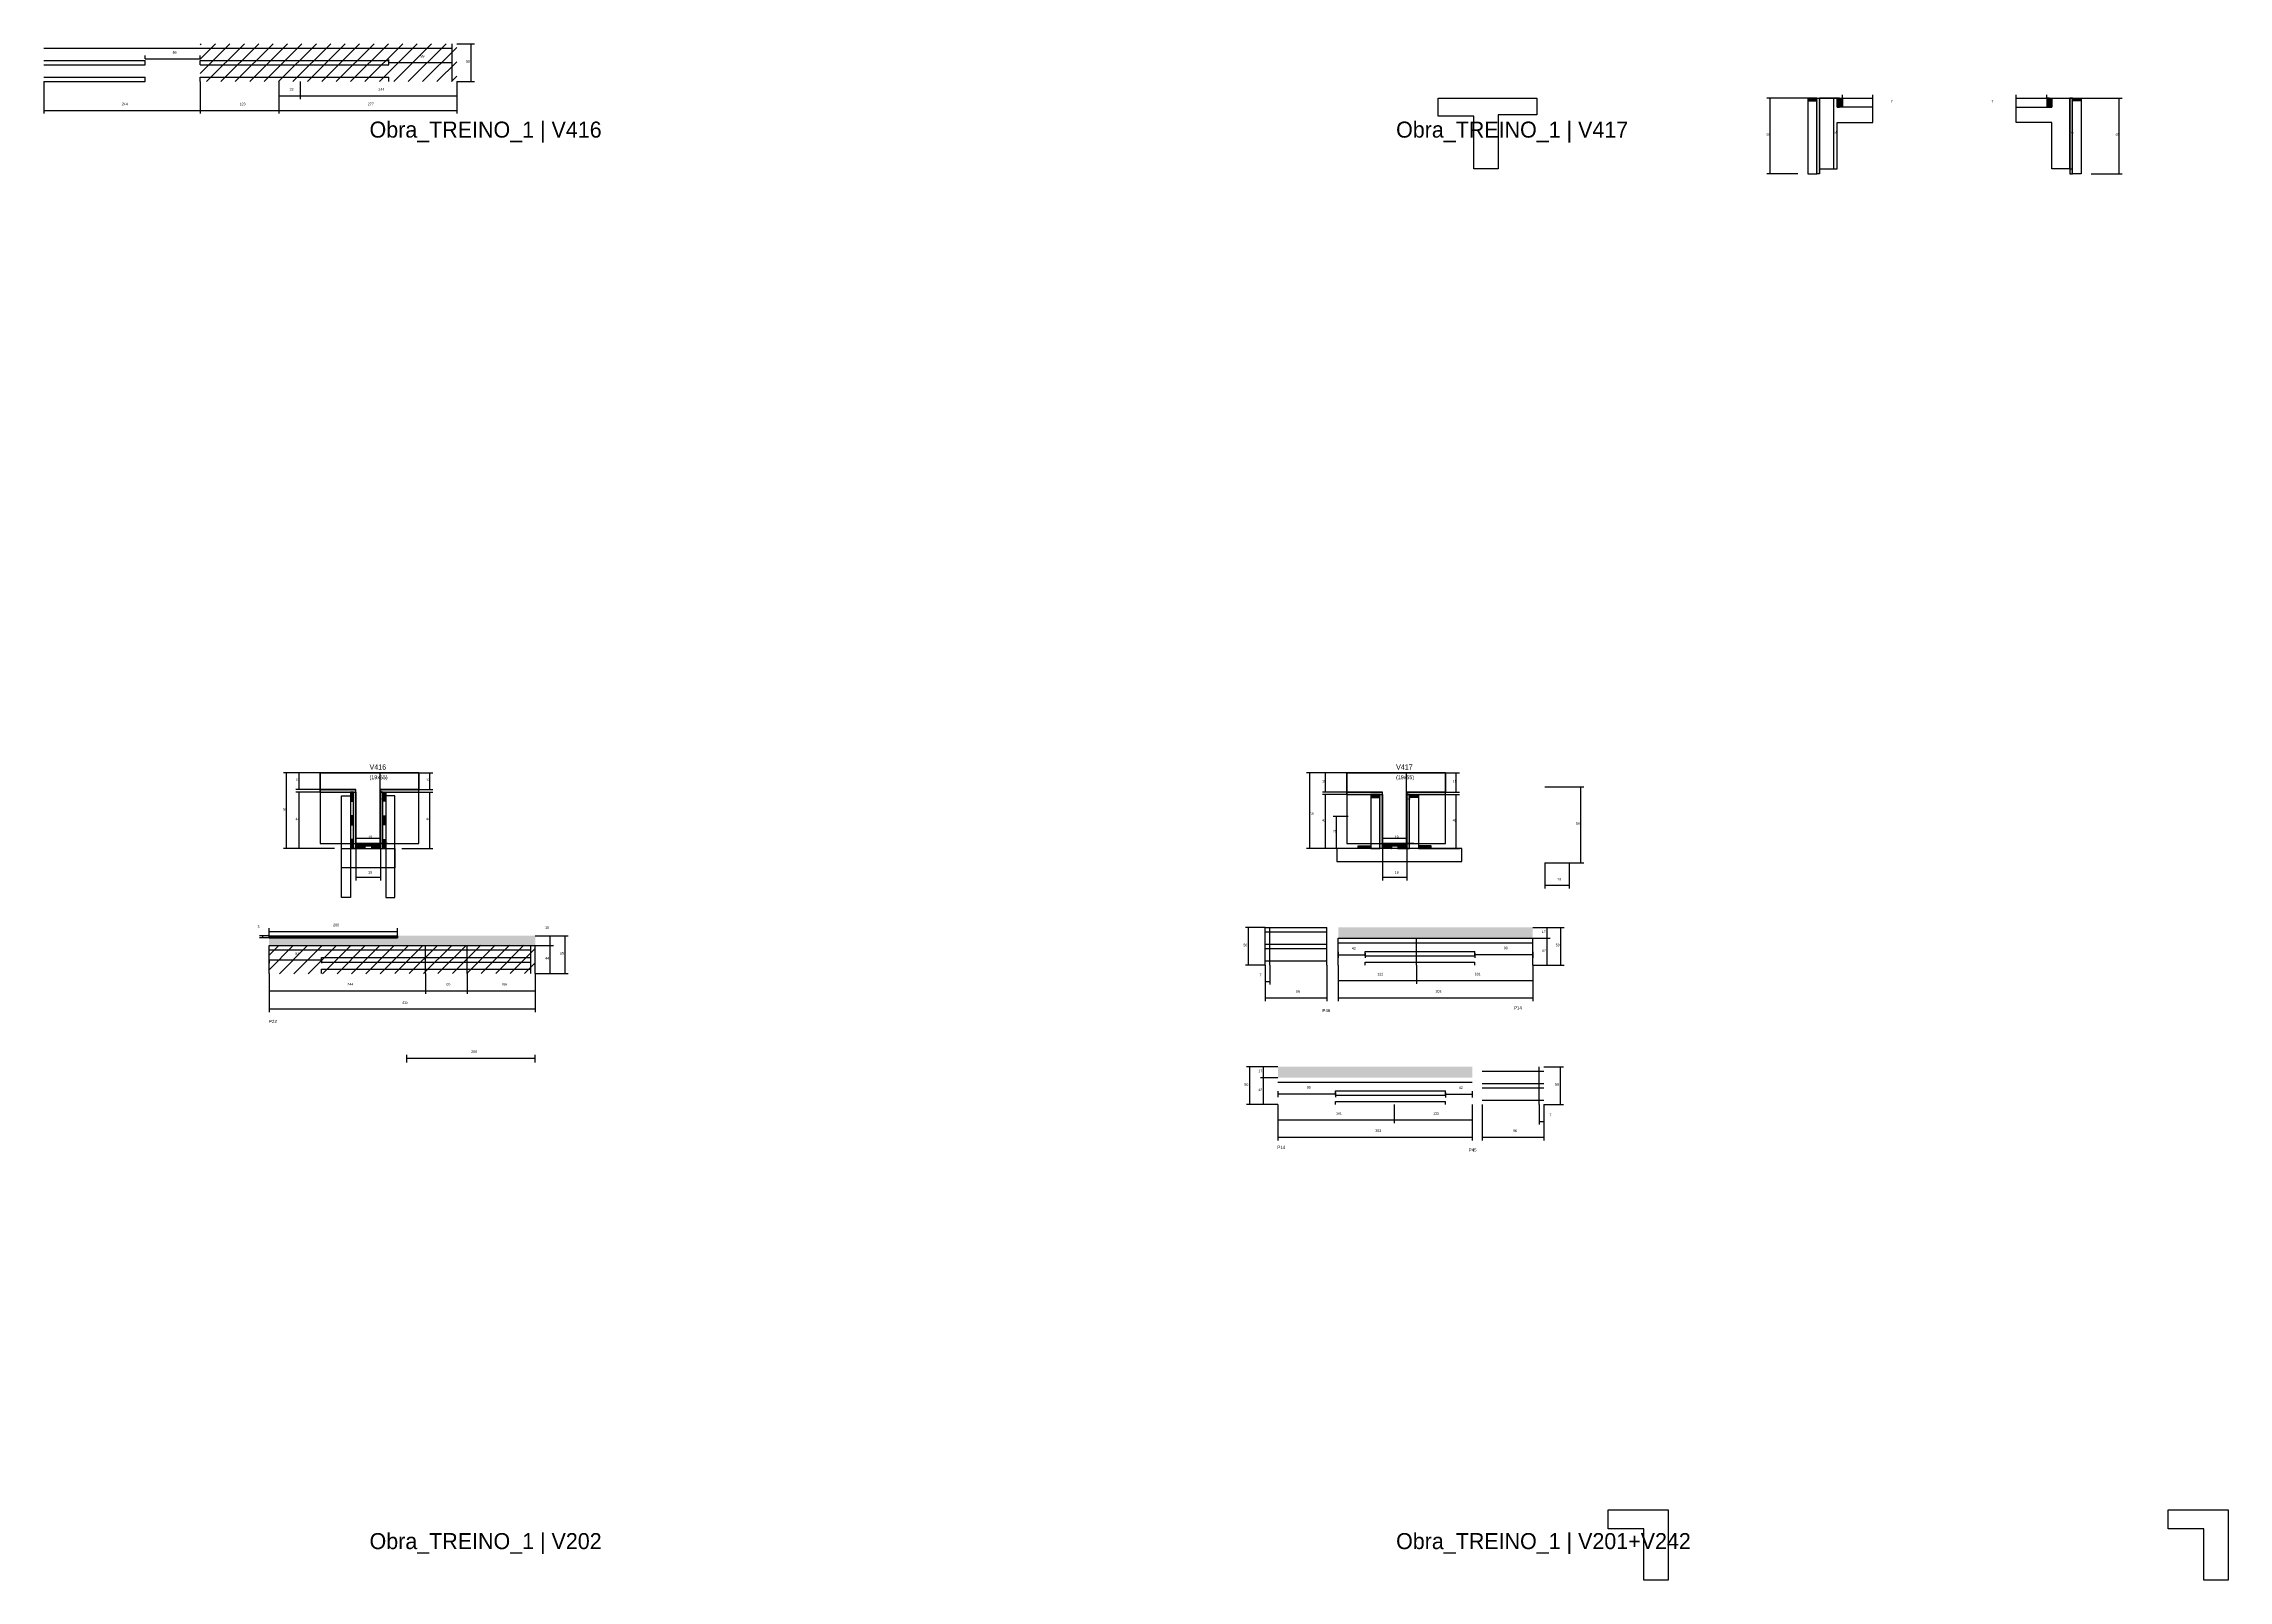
# Model space of a CAD drawing. Header units: metres. Extents: x -65046 to 21926, y -45195 to 1016.
# Drawn here: x 7492 to 10897, y -10059 to -7664 of the extents above; entities that cross this region are included whole.
import ezdxf

# ---------------------------------------------------------------- set-up
doc = ezdxf.new("R2010")
doc.units = ezdxf.units.M
for name, color, linetype in [('CONCRETO', 251, 'Continuous'), ('COTA', 241, 'Continuous'), ('Hachura', 253, 'Continuous'), ('LABEL_ID', 3, 'Continuous'), ('Madeira', 126, 'Continuous'), ('NOMENCLATURA', 7, 'Continuous'), ('Painéis', 200, 'Continuous'), ('REAPROVEITAMENTO', 251, 'Continuous'), ('SARR_2.2x7', 40, 'Continuous'), ('SARR_3.5x7', 81, 'Continuous'), ('SARR_EDITAR', 141, 'Continuous'), ('Texto Seção', 7, 'Continuous')]:
    doc.layers.add(name, color=color, linetype=linetype)

msp = doc.modelspace()

# ---------------------------------------------------------------- hatches: boundary and pattern name
at = {"layer": 'COTA'}
h = msp.add_hatch(dxfattribs=at)
h.set_pattern_fill('AR-CONC', scale=0.03)
h.paths.add_polyline_path([(8043.3, -9057), (7843.3, -9057), (7843.3, -9057), (7843.3, -9069), (7843.3, -9069), (8258.3, -9069), (8258.3, -9069), (8258.3, -9054), (8258.3, -9054), (8043.3, -9054), (8043.3, -9054), (8043.3, -9057)])
h = msp.add_hatch(dxfattribs=at)
h.set_pattern_fill('AR-CONC', scale=0.03)
h.paths.add_polyline_path([(9812.9, -9058), (9812.9, -9041), (9812.9, -9041), (9509.9, -9041), (9509.9, -9041), (9509.9, -9058), (9509.9, -9058), (9812.9, -9058)])
h = msp.add_hatch(dxfattribs=at)
h.set_pattern_fill('AR-CONC', scale=0.03)
h.paths.add_polyline_path([(9415.8, -9258.2), (9415.8, -9275.2), (9415.8, -9275.2), (9718.8, -9275.2), (9718.8, -9275.2), (9718.8, -9258.2), (9718.8, -9258.2), (9415.8, -9258.2)])
at = {"layer": 'Hachura'}
h = msp.add_hatch(dxfattribs=at)
h.set_pattern_fill('ANSI31', scale=0.5)
h.paths.add_polyline_path([(10255.7, -7752.9), (10255.7, -7748.5), (10255.7, -7748.5), (10241.7, -7748.5), (10241.7, -7748.5), (10241.7, -7752.9), (10241.7, -7752.9), (10255.7, -7752.9)])
h = msp.add_hatch(color=8, dxfattribs=at)
h.dxf.hatch_style = 1
h.paths.add_polyline_path([(10255.7, -7748.5), (10259.7, -7748.5), (10259.7, -7748.5), (10259.7, -7866.5), (10259.7, -7866.5), (10255.7, -7866.5), (10255.7, -7866.5), (10255.7, -7748.5)])
h = msp.add_hatch(color=8, dxfattribs=at)
h.dxf.hatch_style = 1
h.paths.add_polyline_path([(10291.3, -7748.5), (10287.7, -7748.5), (10287.7, -7748.5), (10287.7, -7762.5), (10287.7, -7762.5), (10291.3, -7762.5), (10291.3, -7762.5), (10291.3, -7748.5)])
h = msp.add_hatch(dxfattribs=at)
h.set_pattern_fill('ANSI31', scale=0.5)
h.paths.add_polyline_path([(10295.7, -7762.5), (10291.3, -7762.5), (10291.3, -7762.5), (10291.3, -7748.5), (10291.3, -7748.5), (10295.7, -7748.5), (10295.7, -7748.5), (10295.7, -7762.5)])
h = msp.add_hatch(dxfattribs=at)
h.set_pattern_fill('ANSI31', scale=0.5)
h.paths.add_polyline_path([(10614, -7762.5), (10618.4, -7762.5), (10618.4, -7762.5), (10618.4, -7748.5), (10618.4, -7748.5), (10614, -7748.5), (10614, -7748.5), (10614, -7762.5)])
h = msp.add_hatch(color=8, dxfattribs=at)
h.dxf.hatch_style = 1
h.paths.add_polyline_path([(10618.4, -7748.5), (10622, -7748.5), (10622, -7748.5), (10622, -7762.5), (10622, -7762.5), (10618.4, -7762.5), (10618.4, -7762.5), (10618.4, -7748.5)])
h = msp.add_hatch(color=8, dxfattribs=at)
h.dxf.hatch_style = 1
h.paths.add_polyline_path([(10654, -7748.5), (10650, -7748.5), (10650, -7748.5), (10650, -7866.5), (10650, -7866.5), (10654, -7866.5), (10654, -7866.5), (10654, -7748.5)])
h = msp.add_hatch(dxfattribs=at)
h.set_pattern_fill('ANSI31', scale=0.5)
h.paths.add_polyline_path([(10654, -7752.9), (10654, -7748.5), (10654, -7748.5), (10668, -7748.5), (10668, -7748.5), (10668, -7752.9), (10668, -7752.9), (10654, -7752.9)])
h = msp.add_hatch(color=8, dxfattribs=at)
h.dxf.hatch_style = 1
h.paths.add_polyline_path([(7978.8, -8830), (7978.8, -8826), (7978.8, -8826), (7923.2, -8826), (7923.2, -8826), (7923.2, -8830), (7923.2, -8830), (7978.8, -8830)])
h = msp.add_hatch(dxfattribs=at)
h.set_pattern_fill('ANSI31', scale=0.5)
h.paths.add_polyline_path([(7970.4, -8844), (7974.8, -8844), (7974.8, -8844), (7974.8, -8830), (7974.8, -8830), (7970.4, -8830), (7970.4, -8830), (7970.4, -8844)])
h = msp.add_hatch(color=8, dxfattribs=at)
h.dxf.hatch_style = 1
h.paths.add_polyline_path([(7974.8, -8830), (7978.8, -8830), (7978.8, -8830), (7978.8, -8918), (7978.8, -8918), (7974.8, -8918), (7974.8, -8918), (7974.8, -8830)])
h = msp.add_hatch(color=8, dxfattribs=at)
h.dxf.hatch_style = 1
h.paths.add_polyline_path([(8076.8, -8830), (8076.8, -8826), (8076.8, -8826), (8016.8, -8826), (8016.8, -8826), (8016.8, -8830), (8016.8, -8830), (8076.8, -8830)])
h = msp.add_hatch(color=8, dxfattribs=at)
h.dxf.hatch_style = 1
h.paths.add_polyline_path([(8020.8, -8828), (8016.8, -8828), (8016.8, -8828), (8016.8, -8918), (8016.8, -8918), (8020.8, -8918), (8020.8, -8918), (8020.8, -8828)])
h = msp.add_hatch(dxfattribs=at)
h.set_pattern_fill('ANSI31', scale=0.5)
h.paths.add_polyline_path([(8025.2, -8844), (8020.8, -8844), (8020.8, -8844), (8020.8, -8830), (8020.8, -8830), (8025.2, -8830), (8025.2, -8830), (8025.2, -8844)])
h = msp.add_hatch(color=8, dxfattribs=at)
h.dxf.hatch_style = 1
h.paths.add_polyline_path([(9578.8, -8834), (9578.8, -8830), (9578.8, -8830), (9523.2, -8830), (9523.2, -8830), (9523.2, -8834), (9523.2, -8834), (9578.8, -8834)])
h = msp.add_hatch(dxfattribs=at)
h.set_pattern_fill('ANSI31', scale=0.5)
h.paths.add_polyline_path([(9574.8, -8838.4), (9574.8, -8834), (9574.8, -8834), (9560.8, -8834), (9560.8, -8834), (9560.8, -8838.4), (9560.8, -8838.4), (9574.8, -8838.4)])
h = msp.add_hatch(color=8, dxfattribs=at)
h.dxf.hatch_style = 1
h.paths.add_polyline_path([(9574.8, -8834), (9578.8, -8834), (9578.8, -8834), (9578.8, -8918), (9578.8, -8918), (9574.8, -8918), (9574.8, -8918), (9574.8, -8834)])
h = msp.add_hatch(color=8, dxfattribs=at)
h.dxf.hatch_style = 1
h.paths.add_polyline_path([(9676.8, -8834), (9676.8, -8830), (9676.8, -8830), (9616.8, -8830), (9616.8, -8830), (9616.8, -8834), (9616.8, -8834), (9676.8, -8834)])
h = msp.add_hatch(color=8, dxfattribs=at)
h.dxf.hatch_style = 1
h.paths.add_polyline_path([(9620.8, -8834), (9616.8, -8834), (9616.8, -8834), (9616.8, -8918), (9616.8, -8918), (9620.8, -8918), (9620.8, -8918), (9620.8, -8834)])
h = msp.add_hatch(dxfattribs=at)
h.set_pattern_fill('ANSI31', scale=0.5)
h.paths.add_polyline_path([(9620.8, -8838.4), (9620.8, -8834), (9620.8, -8834), (9634.8, -8834), (9634.8, -8834), (9634.8, -8838.4), (9634.8, -8838.4), (9620.8, -8838.4)])
h = msp.add_hatch(dxfattribs=at)
h.set_pattern_fill('ANSI31', scale=0.5)
h.paths.add_polyline_path([(7970.4, -8881), (7974.8, -8881), (7974.8, -8881), (7974.8, -8867), (7974.8, -8867), (7970.4, -8867), (7970.4, -8867), (7970.4, -8881)])
h = msp.add_hatch(dxfattribs=at)
h.set_pattern_fill('ANSI31', scale=0.5)
h.paths.add_polyline_path([(8025.2, -8881), (8020.8, -8881), (8020.8, -8881), (8020.8, -8867), (8020.8, -8867), (8025.2, -8867), (8025.2, -8867), (8025.2, -8881)])
h = msp.add_hatch(dxfattribs=at)
h.set_pattern_fill('ANSI31', scale=0.5)
h.paths.add_polyline_path([(7970.4, -8918), (7974.8, -8918), (7974.8, -8918), (7974.8, -8904), (7974.8, -8904), (7970.4, -8904), (7970.4, -8904), (7970.4, -8918)])
h = msp.add_hatch(color=8, dxfattribs=at)
h.dxf.hatch_style = 1
h.paths.add_polyline_path([(8016.8, -8913.6), (8016.8, -8910), (8016.8, -8910), (7978.8, -8910), (7978.8, -8910), (7978.8, -8913.6), (7978.8, -8913.6), (8016.8, -8913.6)])
h = msp.add_hatch(dxfattribs=at)
h.set_pattern_fill('ANSI31', scale=0.5)
h.paths.add_polyline_path([(7978.8, -8918), (7978.8, -8913.6), (7978.8, -8913.6), (7992.8, -8913.6), (7992.8, -8913.6), (7992.8, -8918), (7992.8, -8918), (7978.8, -8918)])
h = msp.add_hatch(dxfattribs=at)
h.set_pattern_fill('ANSI31', scale=0.5)
h.paths.add_polyline_path([(8016.8, -8918), (8016.8, -8913.6), (8016.8, -8913.6), (8002.8, -8913.6), (8002.8, -8913.6), (8002.8, -8918), (8002.8, -8918), (8016.8, -8918)])
h = msp.add_hatch(dxfattribs=at)
h.set_pattern_fill('ANSI31', scale=0.5)
h.paths.add_polyline_path([(8025.2, -8918), (8020.8, -8918), (8020.8, -8918), (8020.8, -8904), (8020.8, -8904), (8025.2, -8904), (8025.2, -8904), (8025.2, -8918)])
h = msp.add_hatch(dxfattribs=at)
h.set_pattern_fill('ANSI31', scale=0.5)
h.paths.add_polyline_path([(9540.8, -8918), (9540.8, -8913.6), (9540.8, -8913.6), (9560.8, -8913.6), (9560.8, -8913.6), (9560.8, -8918), (9560.8, -8918), (9540.8, -8918)])
h = msp.add_hatch(color=8, dxfattribs=at)
h.dxf.hatch_style = 1
h.paths.add_polyline_path([(9616.8, -8913.6), (9616.8, -8910), (9616.8, -8910), (9578.8, -8910), (9578.8, -8910), (9578.8, -8913.6), (9578.8, -8913.6), (9616.8, -8913.6)])
h = msp.add_hatch(dxfattribs=at)
h.set_pattern_fill('ANSI31', scale=0.5)
h.paths.add_polyline_path([(9578.8, -8918), (9578.8, -8913.6), (9578.8, -8913.6), (9592.8, -8913.6), (9592.8, -8913.6), (9592.8, -8918), (9592.8, -8918), (9578.8, -8918)])
h = msp.add_hatch(dxfattribs=at)
h.set_pattern_fill('ANSI31', scale=0.5)
h.paths.add_polyline_path([(9616.8, -8918), (9616.8, -8913.6), (9616.8, -8913.6), (9602.8, -8913.6), (9602.8, -8913.6), (9602.8, -8918), (9602.8, -8918), (9616.8, -8918)])
h = msp.add_hatch(dxfattribs=at)
h.set_pattern_fill('ANSI31', scale=0.5)
h.paths.add_polyline_path([(9654.8, -8918), (9654.8, -8913.6), (9654.8, -8913.6), (9634.8, -8913.6), (9634.8, -8913.6), (9634.8, -8918), (9634.8, -8918), (9654.8, -8918)])
at = {"layer": 'REAPROVEITAMENTO'}
h = msp.add_hatch(dxfattribs=at)
h.set_pattern_fill('ANSI31', scale=5)
h.paths.add_polyline_path([(7736.1, -7663.6), (7736.1, -7722.6), (7736.1, -7722.6), (8135.8, -7722.6), (8135.8, -7722.6), (8135.8, -7663.6), (8135.8, -7663.6), (7736.1, -7663.6)])
h = msp.add_hatch(dxfattribs=at)
h.set_pattern_fill('ANSI31', scale=5)
h.paths.add_polyline_path([(8258.3, -9112.8), (8258.3, -9068.8), (8258.3, -9068.8), (7843.3, -9069.3), (7843.3, -9069.3), (7843.3, -9113.3), (7843.3, -9113.3), (8258.3, -9112.8)])

# ---------------------------------------------------------------- linework, layer by layer
at = {"layer": 'CONCRETO'}
for points in [[(9665.6, -7776.5), (9665.6, -7748.5), (9819.2, -7748.5), (9819.2, -7774.5), (9759.2, -7774.5), (9759.2, -7858.5), (9721.2, -7858.5), (9721.2, -7776.5)], [(10343.3, -7786.5), (10343.3, -7762.5), (10287.7, -7762.5), (10287.7, -7748.5), (10259.7, -7748.5), (10259.7, -7858.5), (10287.7, -7858.5), (10287.7, -7786.5)], [(10566.4, -7786.5), (10566.4, -7762.5), (10622, -7762.5), (10622, -7748.5), (10650, -7748.5), (10650, -7858.5), (10622, -7858.5), (10622, -7786.5)], [(7923.2, -8826), (7923.2, -8800), (8076.8, -8800), (8076.8, -8826), (8016.8, -8826), (8016.8, -8910), (7978.8, -8910), (7978.8, -8826)], [(7923.2, -8910), (8076.8, -8910), (8076.8, -8800), (7923.2, -8800)], [(9523.2, -8830), (9523.2, -8800), (9676.8, -8800), (9676.8, -8830), (9616.8, -8830), (9616.8, -8910), (9578.8, -8910), (9578.8, -8830)], [(9523.2, -8910), (9676.8, -8910), (9676.8, -8800), (9523.2, -8800)], [(9930.7, -9978.6), (9930.7, -9948.6), (10024.3, -9948.6), (10024.3, -9978.6), (10024.3, -9978.6), (10024.3, -10058.6), (9986.3, -10058.6), (9986.3, -9978.6)], [(10803.5, -9978.6), (10803.5, -9948.6), (10897.1, -9948.6), (10897.1, -9978.6), (10897.1, -9978.6), (10897.1, -10058.6), (10859.1, -10058.6), (10859.1, -9978.6)]]:
    msp.add_lwpolyline(points, close=True, dxfattribs=at)
at = {"layer": 'COTA'}
for p, q in [((7650.1, -7687.2), (7650.1, -7682.2)), ((7650.1, -7687.2), (7736.1, -7687.2)), ((7736.1, -7687.2), (7736.1, -7682.2)), ((8029.8, -7693.1), (8029.8, -7688.1)), ((8029.8, -7693.1), (8128.8, -7693.1)), ((8128.8, -7693.1), (8128.8, -7688.1)), ((8135.8, -7663.6), (8163.5, -7663.6)), ((8158.5, -7722.6), (8158.5, -7663.6)), ((7858.8, -7722.6), (7858.8, -7772.6)), ((7858.8, -7722.6), (7858.8, -7750)), ((7858.8, -7722.6), (7858.8, -7772.6)), ((7891.8, -7722.6), (7891.8, -7750)), ((7891.8, -7722.6), (7891.8, -7750)), ((8135.8, -7722.6), (8163.5, -7722.6)), ((8135.8, -7722.6), (8135.8, -7772.6)), ((8135.8, -7722.6), (8135.8, -7750)), ((7736.1, -7745.1), (7736.1, -7772.6)), ((7858.8, -7745), (7891.8, -7745)), ((7891.8, -7745), (8135.8, -7745)), ((10241.7, -7748.5), (10177.9, -7748.5)), ((10182.9, -7866.5), (10182.9, -7748.5)), ((10259.7, -7748.5), (10287.3, -7748.5)), ((10282.3, -7858.5), (10282.3, -7748.5)), ((10295.7, -7748.5), (10295.7, -7743.5)), ((10295.7, -7748.5), (10343.3, -7748.5)), ((10343.3, -7762.5), (10343.3, -7743.5)), ((10566.4, -7762.5), (10566.4, -7743.5)), ((10566.4, -7748.5), (10614, -7748.5)), ((10614, -7748.5), (10614, -7743.5)), ((10650, -7858.5), (10650, -7748.5)), ((10650, -7748.5), (10655, -7748.5)), ((10668, -7748.5), (10731.9, -7748.5)), ((10726.9, -7866.5), (10726.9, -7748.5)), ((7736.1, -7767.6), (7858.8, -7767.6)), ((7858.8, -7767.6), (8135.8, -7767.6)), ((10259.7, -7858.5), (10287.3, -7858.5)), ((10650, -7858.5), (10655, -7858.5)), ((10226.1, -7866.5), (10177.9, -7866.5)), ((10683.6, -7866.5), (10731.9, -7866.5)), ((7923.2, -8800), (7865.8, -8800)), ((7870.8, -8918), (7870.8, -8800)), ((7923.2, -8800), (7885.1, -8800)), ((7890.1, -8826), (7890.1, -8800)), ((8027.8, -8800), (8011.3, -8800)), ((8016.3, -8910), (8016.3, -8800)), ((8076.8, -8800), (8098.7, -8800)), ((8093.7, -8826), (8093.7, -8800)), ((9523.2, -8800), (9460.4, -8800)), ((9465.4, -8918), (9465.4, -8800)), ((9523.2, -8800), (9485.2, -8800)), ((9490.2, -8830), (9490.2, -8800)), ((9627.8, -8800), (9611.3, -8800)), ((9616.3, -8910), (9616.3, -8800)), ((9676.8, -8800), (9698.7, -8800)), ((9693.7, -8830), (9693.7, -8800)), ((7923.2, -8826), (7885.1, -8826)), ((7923.2, -8830), (7885.1, -8830)), ((7890.1, -8918), (7890.1, -8830)), ((8076.8, -8826), (8098.7, -8826)), ((8076.8, -8830), (8098.7, -8830)), ((8093.7, -8918), (8093.7, -8830)), ((9523.2, -8830), (9485.2, -8830)), ((9523.2, -8834), (9485.2, -8834)), ((9490.2, -8918), (9490.2, -8834)), ((9676.8, -8830), (9698.7, -8830)), ((9676.8, -8834), (9698.7, -8834)), ((9693.7, -8918), (9693.7, -8834)), ((9869.7, -8822.1), (9892.7, -8822.1)), ((9887.7, -8940.1), (9887.7, -8822.1)), ((9525.5, -8868.1), (9502, -8868.1)), ((9507, -8918), (9507, -8868.1)), ((7945.2, -8918), (7865.8, -8918)), ((7945.2, -8918), (7885.1, -8918)), ((7978.8, -8918), (7978.8, -8897)), ((7978.8, -8902), (8016.8, -8902)), ((7978.8, -8918), (7978.8, -8967.8)), ((8027.8, -8910), (8011.3, -8910)), ((8016.8, -8918), (8016.8, -8897)), ((8016.8, -8918), (8016.8, -8967.8)), ((8050.4, -8918), (8098.7, -8918)), ((9545.2, -8918), (9460.4, -8918)), ((9545.2, -8918), (9485.2, -8918)), ((9525.5, -8918), (9502, -8918)), ((9578.8, -8918), (9578.8, -8897)), ((9578.8, -8902), (9616.8, -8902)), ((9578.8, -8918), (9578.8, -8967.7)), ((9627.8, -8910), (9611.3, -8910)), ((9616.8, -8918), (9616.8, -8897)), ((9616.8, -8918), (9616.8, -8967.7)), ((9650.4, -8918), (9698.7, -8918)), ((9831.8, -8940.1), (9831.8, -8980.3)), ((9869.7, -8940.1), (9869.7, -8980.3)), ((9869.7, -8940.1), (9892.7, -8940.1)), ((7978.8, -8962.8), (8016.8, -8962.8)), ((9578.8, -8962.7), (9616.8, -8962.7)), ((9831.8, -8975.3), (9869.7, -8975.3)), ((7843.3, -9054), (7828.5, -9054)), ((7843.3, -9057), (7828.5, -9057)), ((7833.5, -9057), (7833.5, -9054)), ((7843.3, -9054), (7843.3, -9042.4)), ((7843.3, -9047.4), (8043.3, -9047.4)), ((8043.3, -9054), (8043.3, -9042.4)), ((8258.3, -9054), (8286.7, -9054)), ((8258.3, -9054), (8309.8, -9054)), ((8281.7, -9069), (8281.7, -9054)), ((8304.8, -9113), (8304.8, -9054)), ((9812.9, -9041), (9840.3, -9041)), ((9812.9, -9041), (9861.9, -9041)), ((9835.3, -9058), (9835.3, -9041)), ((9856.9, -9100), (9856.9, -9041)), ((7843.3, -9091), (7843.3, -9096.7)), ((7925.3, -9091), (7925.3, -9096.7)), ((8258.3, -9069), (8286.7, -9069)), ((8258.3, -9069), (8286.7, -9069)), ((8281.7, -9113), (8281.7, -9069)), ((9812.9, -9058), (9840.3, -9058)), ((9812.9, -9058), (9840.3, -9058)), ((9835.3, -9100), (9835.3, -9058)), ((7843.3, -9091.7), (7925.3, -9091.7)), ((7843.3, -9113), (7843.3, -9144.6)), ((7843.3, -9113), (7843.3, -9173.1)), ((8087.3, -9113), (8087.3, -9144.6)), ((8087.3, -9113), (8087.3, -9144.6)), ((8152.3, -9113), (8152.3, -9144.6)), ((8152.3, -9113), (8152.3, -9144.6)), ((8258.3, -9113), (8258.3, -9144.6)), ((8258.3, -9113), (8258.3, -9173.1)), ((8258.3, -9113), (8286.7, -9113)), ((8258.3, -9113), (8309.8, -9113)), ((9396.1, -9100), (9396.1, -9155.8)), ((9396.1, -9100), (9396.1, -9130.1)), ((9396.1, -9125.1), (9403.1, -9125.1)), ((9403.1, -9100), (9403.1, -9130.1)), ((9492.1, -9100), (9492.1, -9155.8)), ((9509.9, -9100), (9509.9, -9128.8)), ((9509.9, -9100), (9509.9, -9155.8)), ((9509.9, -9123.8), (9631.9, -9123.8)), ((9631.9, -9100), (9631.9, -9128.8)), ((9631.9, -9100), (9631.9, -9128.8)), ((9631.9, -9123.8), (9812.9, -9123.8)), ((9812.9, -9100), (9812.9, -9128.8)), ((9812.9, -9100), (9812.9, -9155.8)), ((9812.9, -9100), (9840.3, -9100)), ((9812.9, -9100), (9861.9, -9100)), ((7843.3, -9139.6), (8087.3, -9139.6)), ((8087.3, -9139.6), (8152.3, -9139.6)), ((8152.3, -9139.6), (8258.3, -9139.6)), ((9396.1, -9150.8), (9492.1, -9150.8)), ((9509.9, -9150.8), (9812.9, -9150.8)), ((7843.3, -9168.1), (8258.3, -9168.1)), ((8058.3, -9251.3), (8058.3, -9239.7)), ((8058.3, -9244.7), (8258.3, -9244.7)), ((8258.3, -9251.3), (8258.3, -9239.7)), ((9415.8, -9258.2), (9366.8, -9258.2)), ((9371.8, -9317.2), (9371.8, -9258.2)), ((9415.8, -9258.2), (9388.4, -9258.2)), ((9393.4, -9275.2), (9393.4, -9258.2)), ((9415.8, -9275.2), (9388.4, -9275.2)), ((9415.8, -9275.2), (9388.4, -9275.2)), ((9393.4, -9317.2), (9393.4, -9275.2)), ((9415.8, -9317.2), (9366.8, -9317.2)), ((9415.8, -9317.2), (9388.4, -9317.2)), ((9415.8, -9317.2), (9415.8, -9346)), ((9415.8, -9317.2), (9415.8, -9373)), ((9596.8, -9317.2), (9596.8, -9346)), ((9596.8, -9317.2), (9596.8, -9346)), ((9718.8, -9317.2), (9718.8, -9346)), ((9718.8, -9317.2), (9718.8, -9373)), ((9734.1, -9317.2), (9734.1, -9373)), ((9823.1, -9317.2), (9823.1, -9348.4)), ((9830.1, -9317.2), (9830.1, -9373)), ((9830.1, -9317.2), (9830.1, -9348.4)), ((9415.8, -9341), (9596.8, -9341)), ((9596.8, -9341), (9718.8, -9341)), ((9823.1, -9343.4), (9830.1, -9343.4)), ((9415.8, -9368), (9718.8, -9368)), ((9734.1, -9368), (9830.1, -9368))]:
    msp.add_line(p, q, dxfattribs=at)
at = {"layer": 'Madeira'}
for points in [[(10255.7, -7752.9), (10255.7, -7748.5), (10241.7, -7748.5), (10241.7, -7752.9)], [(10255.7, -7748.5), (10241.7, -7748.5), (10241.7, -7866.5), (10255.7, -7866.5)], [(10295.7, -7762.5), (10291.3, -7762.5), (10291.3, -7748.5), (10295.7, -7748.5)], [(10614, -7762.5), (10618.4, -7762.5), (10618.4, -7748.5), (10614, -7748.5)], [(10654, -7752.9), (10654, -7748.5), (10668, -7748.5), (10668, -7752.9)], [(10654, -7748.5), (10668, -7748.5), (10668, -7866.5), (10654, -7866.5)], [(7970.4, -8844), (7974.8, -8844), (7974.8, -8830), (7970.4, -8830)], [(8025.2, -8844), (8020.8, -8844), (8020.8, -8830), (8025.2, -8830)], [(9574.8, -8838.4), (9574.8, -8834), (9560.8, -8834), (9560.8, -8838.4)], [(9574.8, -8834), (9560.8, -8834), (9560.8, -8918), (9574.8, -8918)], [(9620.8, -8838.4), (9620.8, -8834), (9634.8, -8834), (9634.8, -8838.4)], [(9620.8, -8834), (9634.8, -8834), (9634.8, -8918), (9620.8, -8918)], [(7970.4, -8881), (7974.8, -8881), (7974.8, -8867), (7970.4, -8867)], [(8025.2, -8881), (8020.8, -8881), (8020.8, -8867), (8025.2, -8867)], [(7970.4, -8918), (7974.8, -8918), (7974.8, -8904), (7970.4, -8904)], [(7978.8, -8918), (7978.8, -8913.6), (7992.8, -8913.6), (7992.8, -8918)], [(8016.8, -8918), (8016.8, -8913.6), (8002.8, -8913.6), (8002.8, -8918)], [(8025.2, -8918), (8020.8, -8918), (8020.8, -8904), (8025.2, -8904)], [(9507.4, -8938), (9702.6, -8938), (9702.6, -8918), (9507.4, -8918)], [(9540.8, -8918), (9540.8, -8913.6), (9560.8, -8913.6), (9560.8, -8918)], [(9578.8, -8918), (9578.8, -8913.6), (9592.8, -8913.6), (9592.8, -8918)], [(9616.8, -8918), (9616.8, -8913.6), (9602.8, -8913.6), (9602.8, -8918)], [(9654.8, -8918), (9654.8, -8913.6), (9634.8, -8913.6), (9634.8, -8918)]]:
    msp.add_lwpolyline(points, close=True, dxfattribs=at)
at = {"layer": 'Painéis'}
for p, q in [((7492.1, -7722.6), (7492.1, -7772.6)), ((7736.1, -7722.6), (7736.1, -7772.6)), ((7492.1, -7767.6), (7736.1, -7767.6)), ((7923.2, -8826), (7978.8, -8826)), ((7923.2, -8830), (7923.2, -8826)), ((7978.8, -8830), (7978.8, -8826)), ((7978.8, -8918), (7978.8, -8830)), ((8016.8, -8826), (8076.8, -8826)), ((8016.8, -8830), (8016.8, -8826)), ((8016.8, -8918), (8016.8, -8830)), ((8076.8, -8830), (8076.8, -8826)), ((9523.2, -8830), (9578.8, -8830)), ((9523.2, -8834), (9523.2, -8830)), ((9578.8, -8834), (9578.8, -8830)), ((9578.8, -8918), (9578.8, -8834)), ((9616.8, -8830), (9676.8, -8830)), ((9616.8, -8834), (9616.8, -8830)), ((9616.8, -8918), (9616.8, -8834)), ((9676.8, -8834), (9676.8, -8830)), ((9831.8, -8822.1), (9869.7, -8822.1)), ((7978.8, -8910), (8016.8, -8910)), ((7978.8, -8913.6), (7978.8, -8910)), ((8016.8, -8913.6), (8016.8, -8910)), ((9578.8, -8910), (9616.8, -8910)), ((9578.8, -8913.6), (9578.8, -8910)), ((9616.8, -8913.6), (9616.8, -8910)), ((9831.8, -8940.1), (9869.7, -8940.1)), ((7843.3, -9054), (8043.3, -9054)), ((7843.3, -9057), (8043.3, -9057)), ((9396.1, -9041), (9365.1, -9041)), ((9370.1, -9100), (9370.1, -9041)), ((9396.1, -9041), (9492.1, -9041)), ((9396.1, -9100), (9396.1, -9041)), ((9492.1, -9100), (9492.1, -9041)), ((7843.3, -9069), (8258.3, -9069)), ((7843.3, -9113), (7843.3, -9069)), ((8087.3, -9113), (8087.3, -9069)), ((8152.3, -9113), (8152.3, -9069)), ((8258.3, -9113), (8258.3, -9069)), ((9509.9, -9058), (9812.9, -9058)), ((9509.9, -9100), (9509.9, -9058)), ((9509.9, -9079), (9509.9, -9088.6)), ((9509.9, -9083.6), (9551.9, -9083.6)), ((9551.9, -9081), (9551.9, -9088.6)), ((9631.9, -9100), (9631.9, -9058)), ((9722.9, -9081), (9722.9, -9088.2)), ((9722.9, -9083.2), (9812.9, -9083.2)), ((9812.9, -9100), (9812.9, -9058)), ((9812.9, -9079), (9812.9, -9088.2)), ((9396.1, -9100), (9365.1, -9100)), ((9830.1, -9258.2), (9861.1, -9258.2)), ((9856.1, -9317.2), (9856.1, -9258.2)), ((9415.8, -9296.2), (9415.8, -9305.4)), ((9415.8, -9300.4), (9505.8, -9300.4)), ((9505.8, -9298.2), (9505.8, -9305.4)), ((9676.8, -9298.2), (9676.8, -9305.9)), ((9676.8, -9300.9), (9718.8, -9300.9)), ((9718.8, -9296.2), (9718.8, -9305.9)), ((9830.1, -9317.2), (9861.1, -9317.2))]:
    msp.add_line(p, q, dxfattribs=at)
for points in [[(10255.7, -7748.5), (10259.7, -7748.5), (10259.7, -7866.5), (10255.7, -7866.5)], [(10291.3, -7748.5), (10287.7, -7748.5), (10287.7, -7762.5), (10291.3, -7762.5)], [(10618.4, -7748.5), (10622, -7748.5), (10622, -7762.5), (10618.4, -7762.5)], [(10654, -7748.5), (10650, -7748.5), (10650, -7866.5), (10654, -7866.5)], [(7978.8, -8830), (7978.8, -8826), (7923.2, -8826), (7923.2, -8830)], [(7974.8, -8830), (7978.8, -8830), (7978.8, -8918), (7974.8, -8918)], [(8076.8, -8830), (8076.8, -8826), (8016.8, -8826), (8016.8, -8830)], [(8020.8, -8830), (8016.8, -8830), (8016.8, -8918), (8020.8, -8918)], [(9578.8, -8834), (9578.8, -8830), (9523.2, -8830), (9523.2, -8834)], [(9574.8, -8834), (9578.8, -8834), (9578.8, -8918), (9574.8, -8918)], [(9676.8, -8834), (9676.8, -8830), (9616.8, -8830), (9616.8, -8834)], [(9620.8, -8834), (9616.8, -8834), (9616.8, -8918), (9620.8, -8918)], [(8016.8, -8913.6), (8016.8, -8910), (7978.8, -8910), (7978.8, -8913.6)], [(9616.8, -8913.6), (9616.8, -8910), (9578.8, -8910), (9578.8, -8913.6)], [(7843.3, -9054), (8043.3, -9054), (8043.3, -9057), (7843.3, -9057)]]:
    msp.add_lwpolyline(points, close=True, dxfattribs=at)
at = {"layer": 'SARR_2.2x7'}
for p, q in [((7492.1, -7670.6), (7858.8, -7670.6)), ((7492.1, -7689.6), (7650.1, -7689.6)), ((7650.1, -7696.6), (7650.1, -7689.6)), ((7736.1, -7689.6), (7858.8, -7689.6)), ((7736.1, -7696.6), (7736.1, -7689.6)), ((7858.8, -7670.6), (8128.8, -7670.6)), ((7858.8, -7689.6), (8029.8, -7689.6)), ((8029.8, -7696.6), (8029.8, -7689.6)), ((8128.8, -7722.6), (8128.8, -7663.6)), ((7492.1, -7696.6), (7650.1, -7696.6)), ((7492.1, -7715.6), (7650.1, -7715.6)), ((7492.1, -7722.6), (7650.1, -7722.6)), ((7650.1, -7722.6), (7650.1, -7715.6)), ((7736.1, -7696.6), (7858.8, -7696.6)), ((7736.1, -7715.6), (7858.8, -7715.6)), ((7736.1, -7722.6), (7736.1, -7715.6)), ((7858.8, -7696.6), (8029.8, -7696.6)), ((7858.8, -7715.6), (8029.8, -7715.6)), ((8029.8, -7722.6), (8029.8, -7715.6)), ((9396.1, -9048), (9492.1, -9048)), ((9403.1, -9100), (9403.1, -9041)), ((7843.3, -9076), (8087.3, -9076)), ((7925.3, -9088), (8087.3, -9088)), ((7925.3, -9095), (7925.3, -9088)), ((8087.3, -9076), (8152.3, -9076)), ((8087.3, -9088), (8152.3, -9088)), ((8152.3, -9076), (8251.3, -9076)), ((8152.3, -9088), (8251.3, -9088)), ((8251.3, -9113), (8251.3, -9069)), ((9396.1, -9067), (9492.1, -9067)), ((9396.1, -9074), (9492.1, -9074)), ((9509.9, -9065), (9631.9, -9065)), ((9551.8, -9078.4), (9631.9, -9078.4)), ((9551.8, -9085.3), (9551.9, -9078.4)), ((9551.8, -9085.4), (9631.9, -9085.4)), ((9631.9, -9065), (9812.9, -9065)), ((9631.9, -9078.4), (9722.9, -9078.4)), ((9631.9, -9085.4), (9722.9, -9085.4)), ((9722.9, -9085.3), (9722.9, -9078.4)), ((7925.3, -9095), (8087.3, -9095)), ((7925.3, -9106), (8087.3, -9106)), ((7925.3, -9113), (7925.3, -9106)), ((8087.3, -9095), (8152.3, -9095)), ((8087.3, -9106), (8152.3, -9106)), ((8152.3, -9095), (8251.3, -9095)), ((8152.3, -9106), (8251.3, -9106)), ((9396.1, -9093), (9492.1, -9093)), ((9551.8, -9095), (9631.9, -9095)), ((9551.8, -9100), (9551.8, -9095)), ((9631.9, -9095), (9722.9, -9095)), ((9722.9, -9100), (9722.9, -9095)), ((9823.1, -9317.2), (9823.1, -9258.2)), ((9415.8, -9282.2), (9596.8, -9282.2)), ((9505.8, -9295.6), (9596.8, -9295.6)), ((9505.8, -9302.6), (9505.8, -9295.6)), ((9596.8, -9282.2), (9718.8, -9282.2)), ((9596.8, -9295.6), (9676.8, -9295.6)), ((9676.8, -9302.6), (9676.8, -9295.6)), ((9734.1, -9265.2), (9830.1, -9265.2)), ((9734.1, -9284.2), (9830.1, -9284.2)), ((9734.1, -9291.2), (9830.1, -9291.2)), ((9505.8, -9302.6), (9596.8, -9302.6)), ((9505.8, -9312.2), (9596.8, -9312.2)), ((9505.8, -9317.2), (9505.8, -9312.2)), ((9596.8, -9302.6), (9676.8, -9302.6)), ((9596.8, -9312.2), (9676.8, -9312.2)), ((9676.8, -9317.2), (9676.8, -9312.2)), ((9734.1, -9310.2), (9830.1, -9310.2))]:
    msp.add_line(p, q, dxfattribs=at)
at = {"layer": 'SARR_3.5x7'}
for points in [[(7956.4, -8836), (7970.4, -8836), (7970.4, -8994.5), (7956.4, -8994.5)], [(8039.2, -8836), (8025.2, -8836), (8025.2, -8994.5), (8039.2, -8994.5)], [(7956.4, -8918), (8039.2, -8918), (8039.2, -8948.1), (7956.4, -8948.1)]]:
    msp.add_lwpolyline(points, close=True, dxfattribs=at)
at = {"layer": 'SARR_EDITAR'}
msp.add_line((7843.3, -9055.5), (8043.3, -9055.5), dxfattribs=at)

# ---------------------------------------------------------------- texts
at = {"layer": 'COTA'}
for s, p in [('86', (7693.1, -7679.1)), ('99', (8079.3, -7685)), ('59', (8150.4, -7693.1)), ('123', (7797.4, -7759.5)), ('33', (7875.3, -7736.8)), ('277', (7997.3, -7759.5)), ('244', (8013.8, -7736.9)), ('7', (10370.9, -7755.5)), ('7', (10527.9, -7755.5)), ('59', (10177.4, -7807.5)), ('55', (10282.3, -7803.5)), ('55', (10650, -7803.5)), ('59', (10721.4, -7807.5)), ('13', (7884.6, -8813)), ('13', (8088.2, -8813)), ('15', (9484.7, -8815)), ('15', (9688.2, -8815)), ('55', (8016.3, -8842)), ('55', (9616.3, -8842)), ('59', (7865.3, -8859)), ('44', (7884.6, -8874)), ('44', (8088.2, -8874)), ('59', (9465.4, -8866)), ('42', (9484.7, -8876)), ('42', (9688.2, -8876)), ('59', (9880.2, -8881.1)), ('19', (7997.8, -8902)), ('25', (9501.5, -8893)), ('19', (9597.8, -8902)), ('19', (7997.8, -8957.3)), ('19', (9597.8, -8957.2)), ('19', (9850.8, -8967.8)), ('3', (7825.3, -9041.9)), ('200', (7943.3, -9039.3)), ('15', (8273.5, -9043.4)), ('17', (9827.2, -9049.5)), ('82', (7884.3, -9083.6)), ('44', (8273.6, -9091)), ('59', (8296.7, -9083.5)), ('42', (9827.2, -9079)), ('59', (9848.8, -9070.5)), ('7', (9387.3, -9117)), ('122', (9570.9, -9115.8)), ('181', (9722.4, -9115.7)), ('244', (7965.3, -9131.5)), ('415', (8050.8, -9160)), ('65', (8119.8, -9131.5)), ('106', (8205.3, -9131.5)), ('96', (9444.1, -9142.7)), ('303', (9661.4, -9142.6)), ('200', (8158.3, -9236.6)), ('59', (9363.6, -9287.7)), ('42', (9385.3, -9296.2)), ('17', (9385.3, -9266.7)), ('181', (9506.3, -9333)), ('122', (9657.8, -9333)), ('303', (9567.3, -9359.8)), ('96', (9782.1, -9359.9)), ('7', (9839, -9335.4))]:
    msp.add_text(s, height=4, dxfattribs=at).set_placement(p)
at = {"layer": 'LABEL_ID'}
for s, p in [('Obra_TREINO_1 | V416', (8000, -7810)), ('Obra_TREINO_1 | V417', (9600, -7810)), ('Obra_TREINO_1 | V202', (8000, -10010)), ('Obra_TREINO_1 | V201+V242', (9600, -10010))]:
    msp.add_text(s, height=25, dxfattribs=at).set_placement(p)
at = {"layer": 'NOMENCLATURA'}
for s, p in [('P22', (7843.2, -9190.1)), ('P45', (9485.2, -9173)), ('P14', (9783.6, -9169)), ('P14', (9414.8, -9386.2)), ('P45', (9713.1, -9390.3))]:
    msp.add_text(s, height=5, dxfattribs=at).set_placement(p)
at = {"layer": 'Painéis'}
for s, p in [('244', (7614.1, -7759.5)), ('59', (9362, -9070.5)), ('42', (9530.9, -9075.6)), ('90', (9767.9, -9075)), ('90', (9460.8, -9292.3)), ('42', (9697.8, -9292.8)), ('59', (9847.9, -9287.7))]:
    msp.add_text(s, height=4, dxfattribs=at).set_placement(p)
at = {"layer": 'Texto Seção'}
for s, height, p in [('V416', 8, (8000, -8795)), ('(19x55)', 6, (8000, -8810)), ('V417', 8, (9600, -8795)), ('(19x55)', 6, (9600, -8810))]:
    msp.add_text(s, height=height, dxfattribs=at).set_placement(p)

doc.saveas('drawing.dxf')
